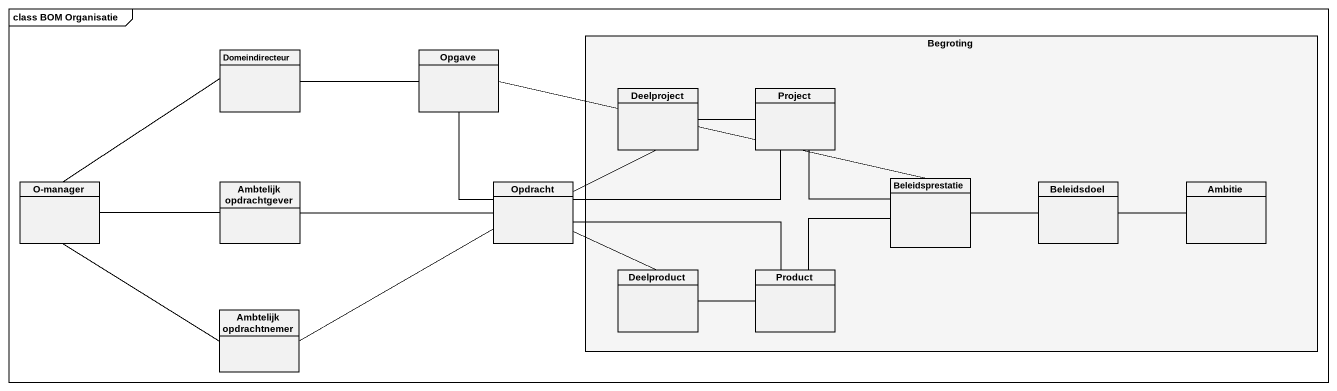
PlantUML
@startuml
mainframe class BOM Organisatie
hide circle
hide empty members
rectangle Begroting #F5F5F5 {
  class Deelproject
  class Project
  class Beleidsprestatie
  class Beleidsdoel
  class Ambitie
  class Deelproduct
  class Product
}
class Domeindirecteur
class Opgave
class "O-manager" as O_manager
class "Ambtelijk opdrachtgever" as Ambtelijk_opdrachtgever
class Opdracht
class "Ambtelijk opdrachtnemer" as Ambtelijk_opdrachtnemer
Domeindirecteur -right- Opgave
Domeindirecteur -- O_manager
Opgave -- Opdracht
Opgave -right- Beleidsprestatie
Deelproject -right- Project
Project -- Beleidsprestatie
Ambtelijk_opdrachtgever -left- O_manager
Ambtelijk_opdrachtgever -right- Opdracht
Opdracht -up- Deelproject
Opdracht -right- Project
Opdracht -- Deelproduct
Opdracht -right- Product
Beleidsprestatie -right- Beleidsdoel
Beleidsdoel -right- Ambitie
Deelproduct -right- Product
Product -up- Beleidsprestatie
Ambtelijk_opdrachtnemer -up- O_manager
Ambtelijk_opdrachtnemer -right- Opdracht
@enduml
